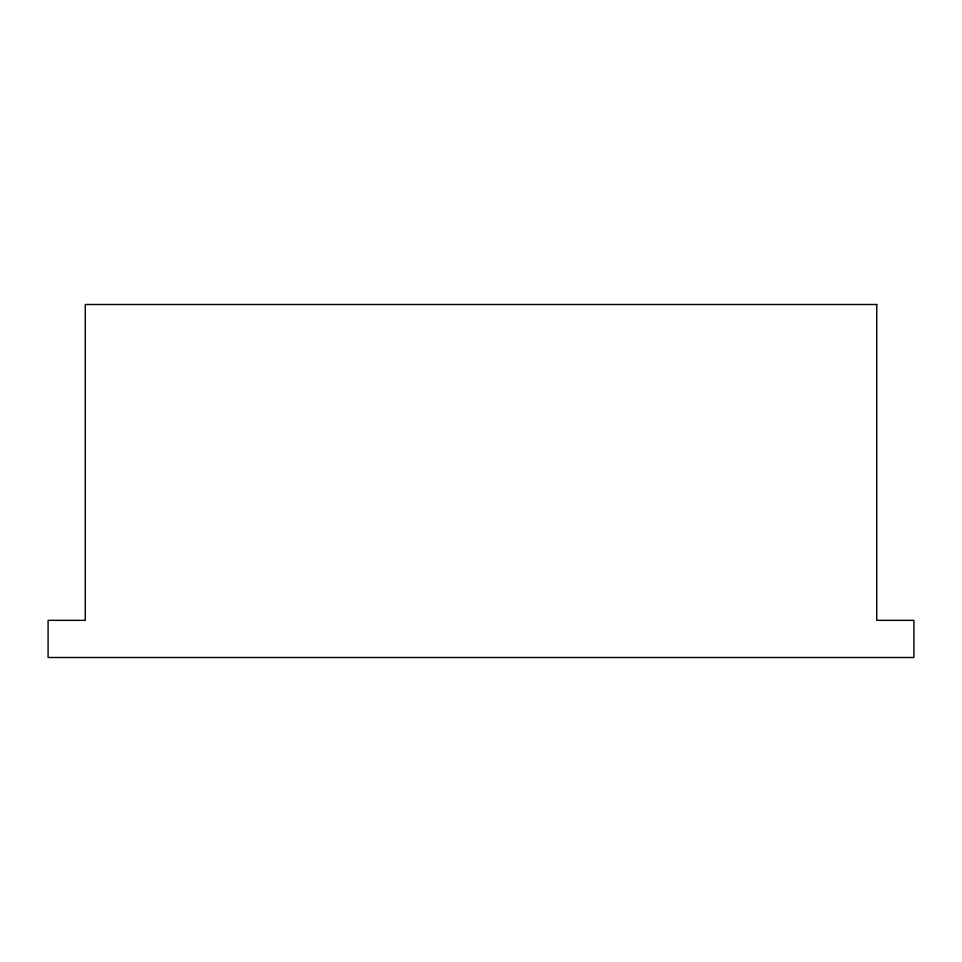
<?xml version="1.0" encoding="UTF-8"?>
<svg xmlns="http://www.w3.org/2000/svg" width="962" height="962" viewBox="0 0 962 962"><rect width="100%" height="100%" fill="white"/><g stroke="black" fill="none" stroke-linecap="round" stroke-linejoin="round"><path stroke-width="1.44" d="M876.743 304.497L85.257 304.497L85.257 620.346L48.1 620.346L48.1 657.503L913.9 657.503L913.9 620.346L876.743 620.346L876.743 304.497"/></g></svg>
